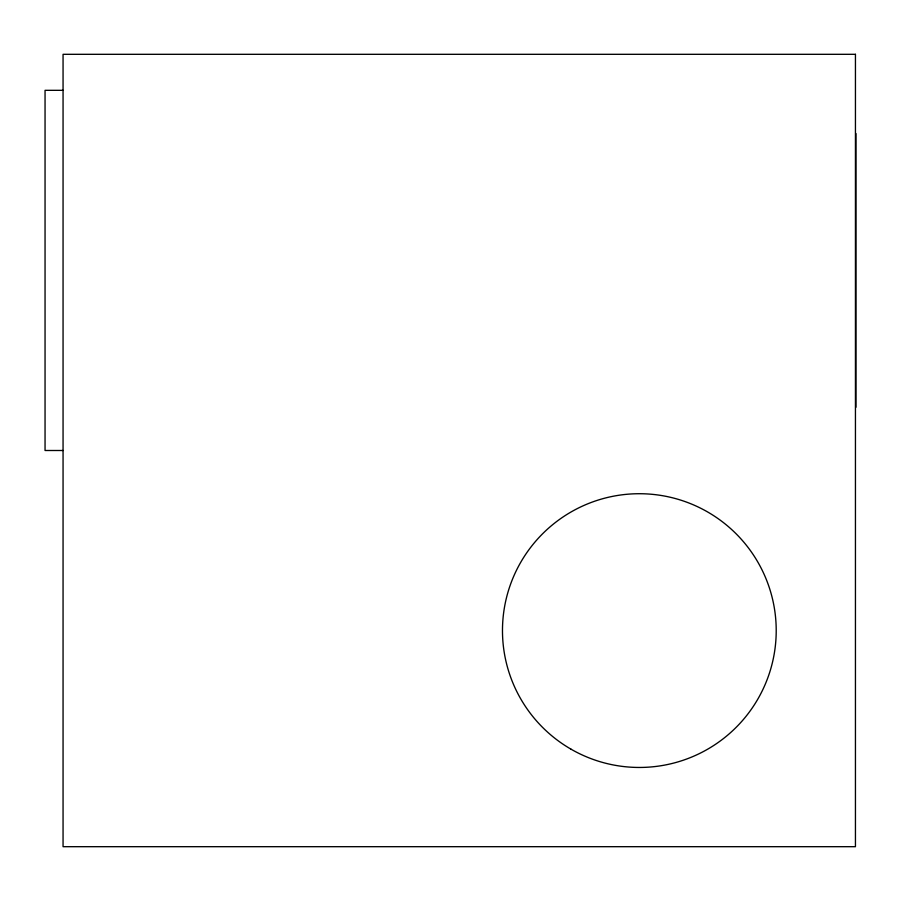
<?xml version="1.0" encoding="UTF-8"?>
<svg xmlns="http://www.w3.org/2000/svg" width="901" height="901" viewBox="0 0 901 901"><rect width="100%" height="100%" fill="white"/><g stroke="black" fill="none" stroke-linecap="round" stroke-linejoin="round"><path stroke-width="1.35" d="M63.059 90.325L45.05 90.325L45.05 450.5L63.059 450.5M855.95 133.539L855.95 407.275M855.443 54.308L63.059 54.308L63.059 846.692L855.443 846.692L855.443 54.308M570.907 749.114A136.862 136.862 0 0 0 776.212 630.587A136.862 136.862 0 0 0 570.907 512.061A136.862 136.862 0 0 0 570.907 749.114"/></g></svg>
